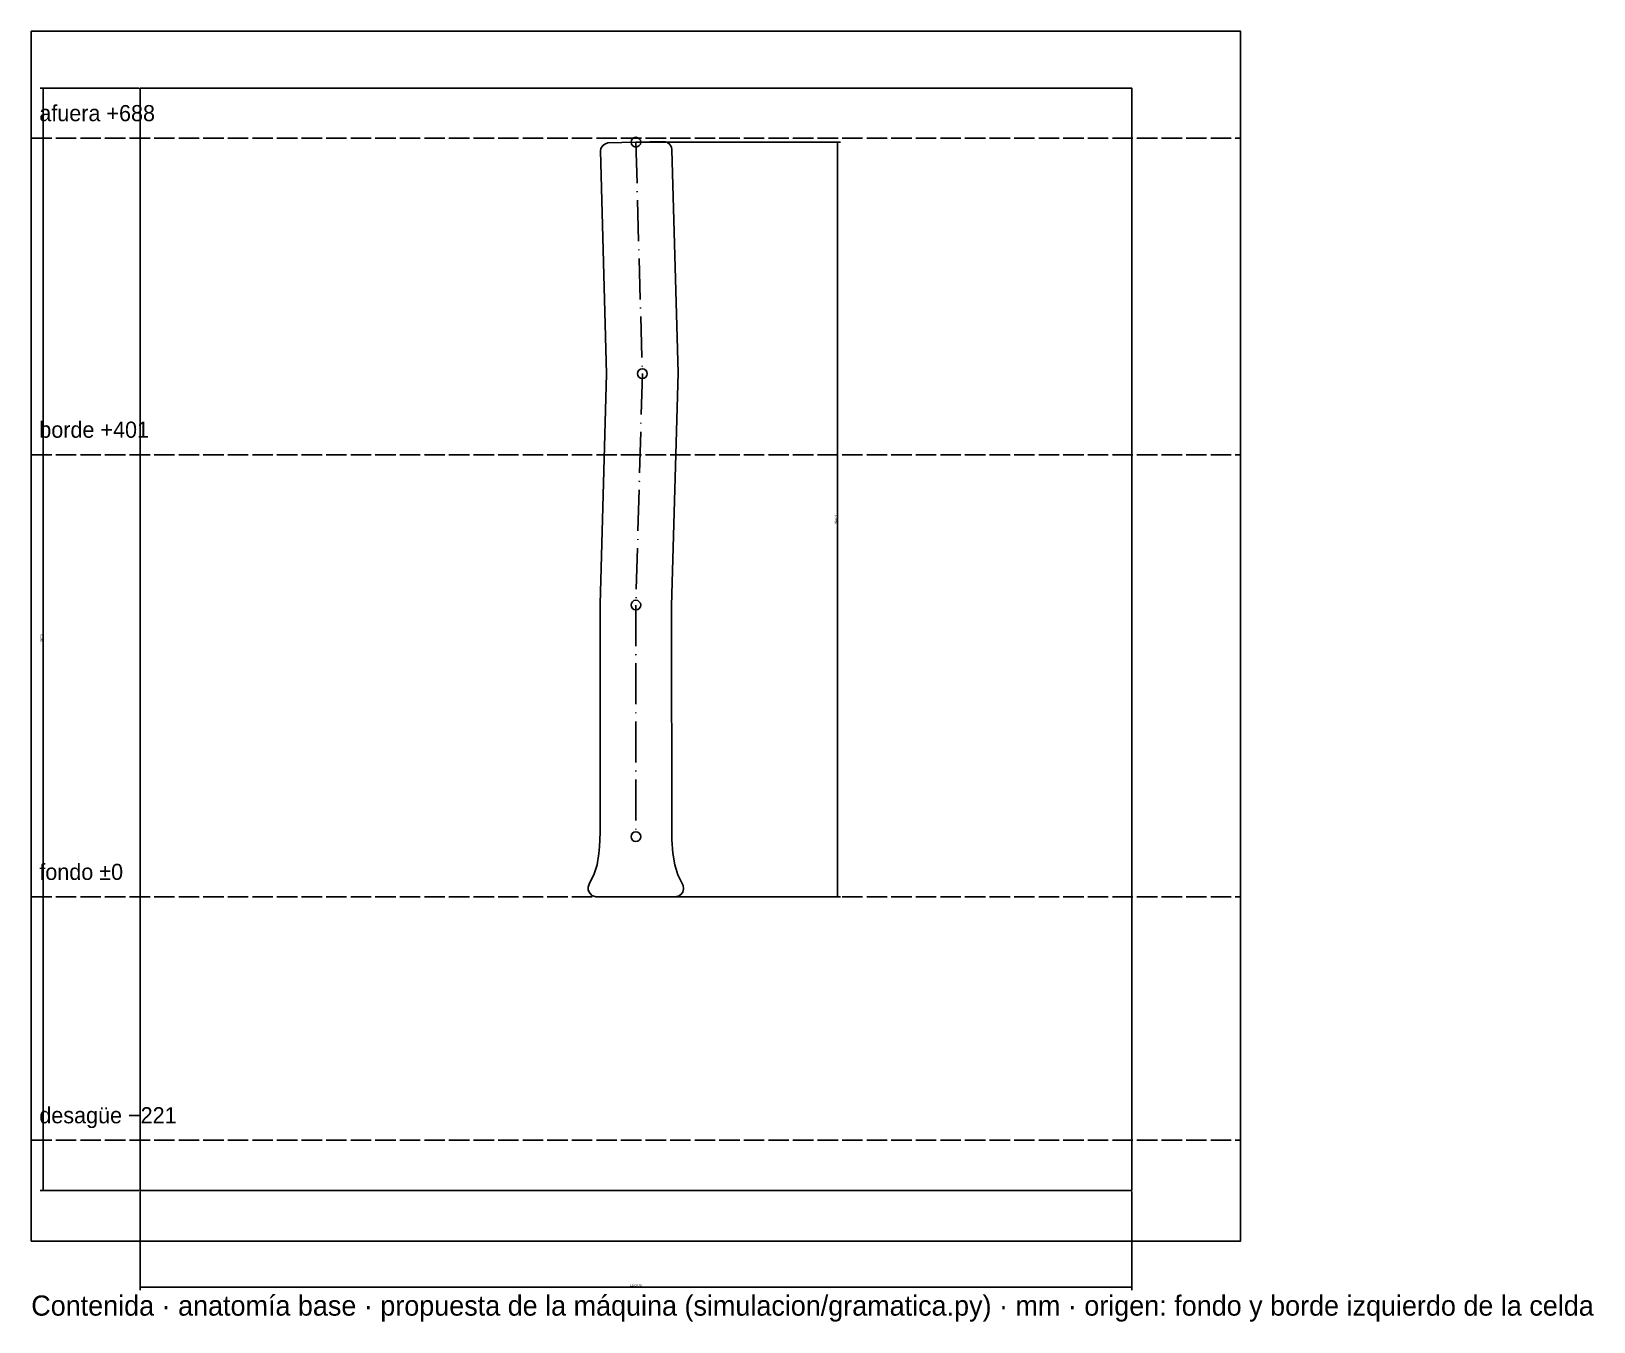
# Model space of a CAD drawing. Header units: millimetres. Extents: x -13 to 180, y -53 to 107.
import ezdxf
from ezdxf.enums import TextEntityAlignment as Align

# ---------------------------------------------------------------- set-up
doc = ezdxf.new("R2010")
doc.units = ezdxf.units.MM
doc.header["$LTSCALE"] = 2
doc.linetypes.add('DASHDOT', pattern=[3.556, 2.54, -0.508, 0, -0.508])
doc.linetypes.add('DASHED', pattern=[1.524, 1.27, -0.254])
for name, color, linetype in [('CELDA', 8, 'CONTINUOUS'), ('CONTORNO', 7, 'CONTINUOUS'), ('COTAS', 2, 'CONTINUOUS'), ('EJE', 1, 'DASHDOT'), ('LINEAS', 8, 'DASHED'), ('NODOS', 3, 'CONTINUOUS'), ('PLACA', 9, 'CONTINUOUS'), ('TEXTO', 7, 'CONTINUOUS')]:
    doc.layers.add(name, color=color, linetype=linetype)
doc.styles.add('OpenSansCondensed-Light', font='OpenSansCondensed-Light.ttf')
doc.dimstyles.new('EZDXF', dxfattribs={"dimtxt": 0.25, "dimasz": 0.175, "dimexe": 0.375, "dimexo": 0.125, "dimgap": 0.1, "dimtad": 1, "dimlfac": 100, "dimzin": 12, "dimdsep": 46, "dimtxsty": 'OpenSansCondensed-Light', "dimblk": 'ARCHTICK', "dimcen": 2.5, "dimazin": 3, "dimtfac": 0.5, "dimtmove": 2, "dimatfit": 3})

# ---------------------------------------------------------------- blocks, each defined once
blk = doc.blocks.new('_ARCHTICK')
at = {"color": 0, "linetype": 'BYBLOCK', "const_width": 0.15}
blk.add_lwpolyline([(-0.5, -0.5), (0.5, 0.5)], dxfattribs=at)

msp = doc.modelspace()

# ---------------------------------------------------------------- linework, layer by layer
at = {"layer": 'CELDA'}
msp.add_lwpolyline([(0, 100.28653), (123.0075, 100.28653), (123.0075, -36.38847), (0, -36.38847)], close=True, dxfattribs=at)
at = {"layer": 'CONTORNO'}
msp.add_lwpolyline([(55.77125, 1.69403), (55.58375, 1.20153), (55.59375, 0.88153), (55.69625, 0.57903), (56.04875, 0.18403), (56.54375, 0.00653), (66.46375, 0.00653), (66.86875, 0.12903), (67.12375, 0.32153), (67.31125, 0.57903), (67.42875, 0.98903), (67.37875, 1.40903), (66.70125, 2.73903), (66.32875, 3.95653), (66.07875, 5.42153), (65.95625, 7.07403), (65.94125, 36.10403), (66.74125, 64.98403), (65.96875, 92.62403), (65.91375, 92.93403), (65.70625, 93.29903), (65.37375, 93.55403), (64.96875, 93.66653), (58.03875, 93.47153), (57.73375, 93.38653), (57.39125, 93.14403), (57.16875, 92.78903), (57.10125, 92.48153), (57.86625, 64.85903), (57.06875, 36.29153), (57.06625, 7.97153), (57.00375, 6.19653), (56.92625, 5.39653), (56.68625, 3.98903), (56.30625, 2.73903)], close=True, dxfattribs=at)
at = {"layer": 'EJE'}
msp.add_lwpolyline([(61.50375, 93.57403), (62.30625, 64.87403), (61.50375, 36.17403), (61.50375, 7.47403)], dxfattribs=at)
at = {"layer": 'LINEAS'}
for p, q in [((-13.49625, 94.07403), (136.50375, 94.07403)), ((-13.49625, 54.82403), (136.50375, 54.82403)), ((-13.49625, 0), (136.50375, 0)), ((-13.49625, -30.17597), (136.50375, -30.17597))]:
    msp.add_line(p, q, dxfattribs=at)
at = {"layer": 'NODOS'}
for centre in [(61.50375, 93.57403), (62.30625, 64.87403), (61.50375, 36.17403), (61.50375, 7.47403)]:
    msp.add_circle(centre, 0.6, dxfattribs=at)
at = {"layer": 'PLACA'}
msp.add_lwpolyline([(-13.49625, 107.32403), (136.50375, 107.32403), (136.50375, -42.67597), (-13.49625, -42.67597)], close=True, dxfattribs=at)

# ---------------------------------------------------------------- texts
at = {"layer": 'TEXTO'}
for s, height, p in [('afuera +688', 2, (-12.49625, 95.57403)), ('borde +401', 2, (-12.49625, 56.32403)), ('fondo ±0', 2, (-12.49625, 1.5)), ('desagüe −221', 2, (-12.49625, -28.67597)), ('Contenida · anatomía base · propuesta de la máquina (simulacion/gramatica.py) · mm · origen: fondo y borde izquierdo de la celda', 2.5, (-13.49625, -52.67597))]:
    msp.add_text(s, height=height, dxfattribs=at).set_placement(p, align=Align.BOTTOM_LEFT)

# ---------------------------------------------------------------- dimensions: what is measured, and where the dimension line sits
at = {"layer": 'COTAS'}
for base, p1, p2 in [((-12, -36.38847), (0, -36.38847), (0, 100.28653)), ((86.50375, 0), (61.50375, 0), (61.50375, 93.57403))]:
    msp.add_linear_dim(base=base, p1=p1, p2=p2, angle=90, dimstyle='EZDXF', dxfattribs=at).render()
msp.add_linear_dim(base=(0, -48.38847), p1=(0, -36.38847), p2=(123.0075, -36.38847), dimstyle='EZDXF', dxfattribs=at).render()

doc.saveas('drawing.dxf')
